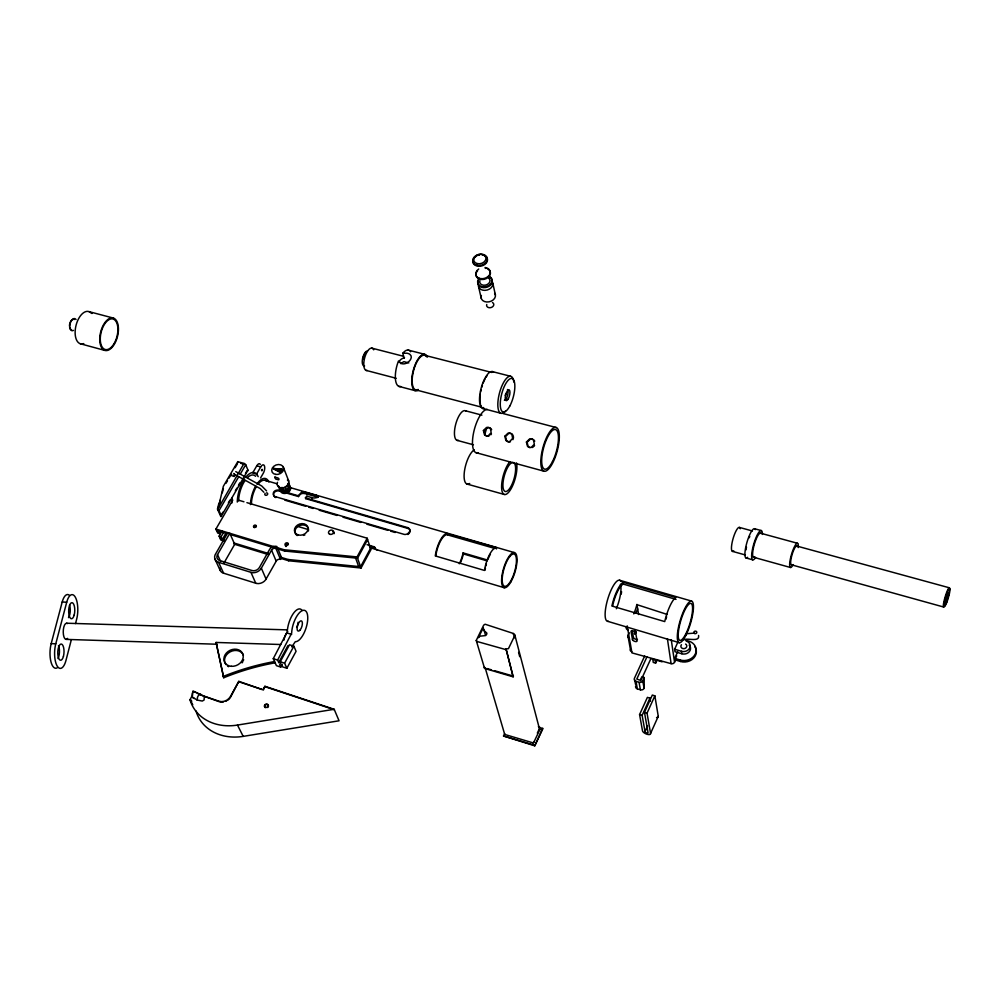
<?xml version="1.0" encoding="UTF-8"?>
<svg xmlns="http://www.w3.org/2000/svg" width="1000" height="1000" viewBox="0 0 1000 1000"><rect width="100%" height="100%" fill="white"/><g stroke="black" fill="none" stroke-linecap="round" stroke-linejoin="round"><path stroke-width="1.5" d="M283.95 492.312L298.475 496.55L301.988 492.325A4.188 1.262 7.7 0 1 303.175 492.125L303.65 492.137A4.138 0.775 11.1 0 1 307.288 492.825L316.163 495.4A4.15 0.787 11.1 0 1 318.3 496.388L318.363 496.538A4.188 1.275 7.8 0 1 318.087 497L317.863 497.125A4.188 1.725 4.2 0 1 316.363 497.688L315.875 497.8A4.15 2.138 0.2 0 1 312.663 497.825L306.9 496.175L305.438 497.863L305.75 498.663L407.762 528.387A4.237 3 -7.7 0 1 410.012 530.4L410.075 530.788A4.288 3.337 -14 0 1 409.663 532.55M306.9 496.175L305.763 498.65M317.85 497.438A4.15 0.787 11.1 0 0 316.038 496.712L307.15 494.137L307.288 492.825M312.038 499.025L312.162 497.7M316.025 496.712L316.163 495.4M539.725 729.862L514.788 634.862L513.237 634.237L513.612 633.55L485.075 624.225L483.675 625.163L476.238 640.462L484.588 668.438L513.162 676.838L506.025 648.85L508.413 648.713L514.95 635.212M537.325 733.088L539.3 728.938L540.05 729.2L533.475 743L505.075 734.55L504.65 733.65L503.525 735.987L534.75 745.837L542.85 728.787L538.375 726.663M484.263 667.763L484.387 667.013M513.55 437.525L512.925 439.675M283.925 640.15L284.425 638A9.012 3.7 -72.1 0 1 287.725 631.538M486.912 559.875L463.1 552.9L462.875 553.913A16.663 5.85 -73.6 0 1 459.3 563.775M192.475 692.975L192.55 695.125M404.162 358.062L402.788 353.275L406.863 353.2A6.513 3.65 -2.5 0 1 409.762 354.25C413.837 357.3 408.913 362.7 405.3 363.6A6.575 5.812 -42.7 0 1 400.438 363.062C397.325 360.938 402.388 358.075 404.525 357.75M667.337 614.487L636.862 604.637A19.1 5.2 -73.4 0 1 633.8 613.9M218.912 503.263L217.45 509.05L220.787 516.512A1.55 0.65 30.2 0 0 221.388 515.962L247.975 470.188L245.725 464.725A1.538 0.675 30.4 0 0 244.025 463.45L237.763 461.65L223.35 486.287L217.838 509.925M71.325 639.775L65.975 660.413A16.275 6.25 -87.8 0 1 57.213 666.125A16.275 6.25 -87.8 0 1 55.775 643.787L66.725 602.175A16.075 6.1 -88.3 0 1 75.25 597.05A16.075 6.1 -88.3 0 1 76.675 619.138L75.525 623.562M219.3 504.137L220.413 499.9M222.262 492.825L223.375 488.587M463.1 552.9L462.812 556.112A18.088 6.35 -73.6 0 1 460.462 562.612M57.375 667.725A16.262 6.275 -87.8 0 1 50.95 661.75A16.262 6.275 -87.8 0 1 51.188 643.637L62.188 602.05A16.075 6.138 -88.3 0 1 69.375 595.237M192.5 695.775L192 697.15L194.163 698.5M196.137 711.075L196.588 712.788A48.3 40.188 -26.3 0 0 243.2 736.375L339.05 720.788L334.175 709.287L237.475 725.075A48.738 40.4 -26.2 0 1 190.512 701.413L190.05 699.688L192 695.95L193 690.95L204.013 696.15L218.888 701.188A8.8 7.287 -26.9 0 0 230.425 696.513L238.812 681.35L263.4 689.95L264.925 686.275L263.175 689.475M632.475 639.575L631.062 631.5A2.462 1.125 22.9 0 1 633.138 630.85A2.462 1.125 22.9 0 1 635.662 632.75L637.05 640.825A2.45 1.113 22.9 0 1 634.987 641.45A2.45 1.113 22.9 0 1 632.475 639.575L633.4 637.438L632.225 630.7M650.575 733.425L658.263 716.325L654.862 695.85L652.312 695.05L644.475 712.337L648.05 732.725A1.625 0.675 24.3 0 1 646.675 732.925A1.625 0.675 24.3 0 1 645.062 731.775L642.125 715.375L649.938 698.15L647.4 697.362L639.575 714.575L642.513 730.875A4.363 1.812 24.3 0 0 646.912 734.225A4.363 1.812 24.3 0 0 650.575 733.425L647.038 713.138L654.862 695.85M694.663 646.488A11.75 9.975 -6.7 0 1 693.637 658.162A11.75 9.975 -6.7 0 1 680.375 661.475L674.9 659.825L674.688 658.35L677.738 651.6M674.9 659.825L676.737 655.788M627.175 625.862L631.975 652.9L671.112 663.662A2.712 2.312 -7.2 0 0 674.55 662.225L675.825 659.412M645.025 731.625L647.588 725.938M689.15 645.088A6.388 5.412 -6.7 0 1 689.312 651.688A6.388 5.412 -6.7 0 1 681.862 653.775L675.013 651.725L674.65 649.225L678.138 641.538M635.788 685.763A2.825 2.425 -8.6 0 0 637.35 688.875L640.4 689.812A2.825 2.425 -8.5 0 0 644.075 688.312L644.25 677.588L641.888 676.862L640.175 680.25L636.788 679.05L647.025 656.7M655.625 663.125L655.15 660.138L652.788 659.425L653.275 662.412L655.625 663.125L657.188 659.712M513.162 676.838L506.025 648.85M640.7 680.888L650.875 658.662L654 659.375M644.075 688.312L642.775 680.825L644.25 677.588M644.688 655.938L634.438 678.263A2.837 2.438 -8.7 0 0 636.013 681.375L637.35 688.875M635.8 612.962L637.675 608.925M631.763 651.675A2.537 2.163 -9.1 0 1 630.3 648.888L627.9 635.462L629.15 632.762M534.75 745.837L542.7 728.188M505.487 394.2L506.075 393.775L505.238 395.513M280.763 557.25L288.137 559.5L360.6 566.725L370.637 548.1L371.087 549.4L361.062 568.013L288.663 560.775L279.825 558.075M361.062 568.013L357.062 556.925L367.188 538.225L246.912 502.65M275.763 548.35L284.662 551.038L357.525 558.225L367.65 539.525L367.188 538.225M302.087 610.45A16.35 6.7 -72.3 0 0 293.238 613.65A16.35 6.7 -72.3 0 0 287.3 631.812L273.263 658.675L276.425 665.662L280.763 667.087L282.225 664.388M291.775 646.9L295.3 641.675A16.363 6.675 -72.3 0 0 307.113 623.925A16.363 6.675 -72.3 0 0 301.537 610.975A16.363 6.675 -72.3 0 0 291.65 633.2L277.613 660.1L278.712 662.537L280.887 663.25L280.225 661.762L289.5 644.775L293.863 646.175L296.075 651.3L286.85 668.263L282.512 666.838L281.837 665.362L279.675 664.65L280.763 667.087M286.85 668.263L284.587 663.188L293.863 646.175M278.712 662.537L287.987 645.575M227.662 700.263A8.787 7.287 -26.9 0 0 230.662 697L238.812 681.35M191.75 696.663L197.138 700.05L197.4 698.475A2.938 1.475 -57.6 0 1 198.388 695.612A2.938 1.475 -57.6 0 1 200.613 694.163L200.738 694.212M219.65 568.337A7.887 6.325 -24.1 0 0 222.85 572.962L256.625 583.488A7.938 6.412 -23.3 0 0 265.6 579.875L276.425 560.75A3.25 2.625 -22.5 0 1 280.475 559.362L281.512 557.513L277.5 547.863M227.812 532.688L215.1 554.837A7.95 6.338 -24.1 0 0 217.825 562.075L251.838 572.612A8 6.438 -23.3 0 0 260.875 568.962L271.812 549.738A3.275 2.625 -22.4 0 1 275.887 548.337L276.938 546.487A5.625 4.513 -22.4 0 0 269.562 549.462L259.375 567.525A5.637 4.537 -23.3 0 1 251.962 570.513L219.75 560.538A5.613 4.475 -24.1 0 1 217.512 554.612L229.8 533.288L234.7 544.312L224.05 562.888M278.725 470.9L279.3 469.412L274.85 468.837L278.725 470.9L279.3 469.412M281.875 470.037L282.113 469.162L273.475 468.775L280.5 472.45L280.825 471.875L279.163 470.863L279.938 469.513L281.875 470.037L279.938 469.513M279.275 471.15L280.05 469.8M280.5 472.45L280.712 471.587L279.163 470.863M273.587 469.05L273.812 468.175M232.787 500.025L215.912 529.075L217.725 533.075L219.7 533.675L221.175 531.125M223.85 541.013L220.912 540.112L219.112 536.15L222.075 531.05M258.2 476.65L256.6 474.038L260.712 466.912A5.45 2.413 -74.2 0 1 264.425 465.863A5.45 2.413 -74.2 0 1 263.275 473.25L260.538 477.987M226.188 532.712L222.3 539.438L221.088 536.75L224.037 531.65M252.675 472.9L256.788 465.788A5.438 2.425 -74.2 0 1 260.325 464.363M244.025 463.45L217.65 509.45A1.562 0.65 30.2 0 1 219.013 510.6L221.388 515.962M219.013 510.6L238.65 476.863M240.225 474.175L245.725 464.725M221.388 514.825L222.95 512.15M228.388 502.788L229.938 500.112M235.375 490.763L236.925 488.088M238.487 485.412L240.037 482.738M245.475 473.375L247.037 470.7A1.538 0.675 30.3 0 0 247.975 470.188M226.012 483.288L227.525 480.688M229.05 478.1L230.562 475.513M235.113 467.725L237.387 463.837M400.65 363.587L403.9 361.65L408.8 362.925M490.812 434.837L491.475 433.925M298.475 496.55L298.35 495.475L301.7 492.438M533.9 446.388L534.562 445.475M533.8 742.325L532.712 742.763M402.788 353.275L403.8 352.137A18.762 7.362 -75.6 0 1 409.012 350.312M193.113 691.637L195.738 692.45M533.4 446.8L532.1 447.562M407.825 534.5L408.25 534.188A4.288 3.588 -22.3 0 0 408.713 533.812M623.125 582.275L622.337 582.837A21.412 5.938 -73.4 0 0 612.4 603.85L611.9 606.013L664.737 621.587L665.25 619.4A21.637 5.487 -73.4 0 1 675.025 598.1L675.763 597.525L623.125 582.275L623.45 584.15L676.025 599.388M301.575 493.725L301.863 493.612A4.188 1.262 7.7 0 1 303.05 493.413L303.525 493.438A4.138 0.775 11.1 0 1 307.15 494.137M623.45 584.15L622.837 584.375A19.062 5.288 -73.4 0 0 612.587 606.075M496.138 547.525L495.288 547.762A18.212 6.1 -73.5 0 0 484.85 568.312L484.487 570.45L435.275 555.913L435.613 553.8A18.038 6.45 -73.6 0 1 446.2 533.525L496.138 547.525L496.512 548.938M275.012 477.113L277.838 477.938A2.288 1.275 10.1 0 1 278.812 478.675L278.95 479.062A2.288 1.275 10.1 0 1 278.587 479.85L275.788 479.087A2.288 0.637 46.9 0 1 274.95 477.9L274.812 477.55A2.288 0.637 46.9 0 1 274.962 477.088M687.163 633.675L694.488 633.112M683.838 639.8C687.025 637.6 700.025 642.65 698.575 635.438M62.188 602.05L66.725 602.175M66.65 623.225L287.275 629.875M275.138 662.812A231.863 203.025 -29.5 0 0 223.713 677.763L216.088 642.45L280.763 644.513M66.05 639.388L217.075 644.237M51.188 643.637L55.775 643.787M377.463 549.938L377.238 549.925A17.825 6.863 -73.7 0 1 374.525 546.9L367.062 544.688M495.025 548.5L446.8 534.663A16.612 5.938 -73.6 0 0 435.875 555.6M215.912 529.075L284.125 549.75L357.062 556.925M273.925 468.462L282.213 469.438M274.962 469.113L279.413 469.7M408.088 350.062L424.462 354.25M492.088 371.538L510.375 376.213M424.25 355.175L491.863 372.475M371.688 348.1L403.45 356.275M366.025 370.375L396.2 378.288M415.363 389.738L481.225 407.075M503.137 413.562L556.413 427.587A22.688 7.338 -74.7 0 1 552.75 462.85A22.688 7.338 -74.7 0 1 541.038 457.587A22.688 7.338 -74.7 0 1 556.413 427.587M398.775 386.35L415.1 390.65M482.463 408.387L500.675 413.188M465.412 410.763L481.925 415.138M89.075 311.65L113.588 318.137A16.738 8.713 -76.1 0 1 113.938 344.913A16.738 8.713 -76.1 0 1 99.725 339.663A16.738 8.713 -76.1 0 1 113.588 318.137M456.962 440.325L473.438 444.787M80.237 343.725L104.688 350.375M476.012 452.663L543.85 471.15M754.625 528.75L761.35 530.588M739.45 527.425L752.412 530.975M760.575 533.2L797.562 543.3M796.75 546.038L949.35 587.788M791.225 564.75L943.587 607M732.412 551.362L745.362 554.963M753.5 557.225L790.413 567.475M746.025 557.962L752.738 559.825M467 484.05L504.288 494.462M505.7 649.562L477.287 641.562L476.238 640.462M487.113 668.587L491.5 669.837M494.438 670.675L513.475 676.125M256.788 465.788L260.712 466.912M240.65 463.263L244.4 464.35M253.975 473.275L256.6 474.038M619.55 580.237L691.525 601.062M265.087 480.3L277.038 483.775M288.975 487.238L514.425 552.612M282.175 491.087L279.262 490.238L279.587 491.05A4.138 2.85 -10.7 0 0 275.938 491.3L275.487 491.512A4.175 3.175 -17.5 0 0 274.012 492.925A4.175 3.413 -26.1 0 0 273.6 494.775L273.675 495.25A4.138 3.562 -37.2 0 0 274.3 496.512M286.537 492.35L298.163 495.737M305.438 497.863L407.5 527.575A4.25 3 -7.7 0 1 409.75 529.587L409.825 530A4.288 3.337 -14 0 1 409.412 531.75A4.288 3.588 -22.3 0 1 408.038 533.362L407.575 533.688A4.25 3.75 -33.4 0 1 403.913 534.312L275.562 496.737A4.138 3.562 -37.2 0 1 273.35 494.438L273.275 493.975A4.175 3.413 -26.1 0 1 273.688 492.137A4.175 3.175 -17.5 0 1 275.138 490.725L275.613 490.487A4.138 2.85 -10.7 0 1 279.262 490.238M284.837 500.163L305.712 506.287M308.7 507.163L313.175 508.462M319.15 510.213L337.05 515.462M343.013 517.2L360.913 522.45M366.875 524.2L387.762 530.312M390.75 531.188L395.225 532.5M463.387 553.925L487.188 560.9M238 500.025L243.938 501.775M369.263 545.95L375.213 547.725M685.95 640.263L688.688 641.062A11.762 9.988 -6.7 0 1 695.387 653.812A11.762 9.988 -6.7 0 1 680.163 660L674.688 658.35M297.512 526.35L307.962 529.462M370.037 547.725L504.3 587.725M607.587 621.3L679.325 642.688M503.525 735.987L534.587 745.238M674.65 649.225L681.513 651.287A6.4 5.425 -6.8 0 0 689.788 647.925A6.4 5.425 -6.8 0 0 686.15 641.012M357.525 558.225L355.438 557.6L358.525 566.1L360.6 566.725M656.688 660.188L662.087 661.825M216.5 530.375L226.875 533.513M229.838 534.412L272.8 547.45M219.112 536.15L221.088 536.75M220.338 538.837L224.75 540.188M233.6 542.875L268.975 553.663M234.163 544.15L268.038 554.487M636.013 681.375L639.075 682.325A2.85 2.438 -8.6 0 0 642.775 680.825M644.475 712.337L647.038 713.138M639.575 714.575L642.125 715.375M287.312 633.05L291.65 634.438M273.263 658.675L277.613 660.1M280.225 661.762L284.587 663.188M264.925 686.275L334.175 709.287M265.15 686.75L334.387 709.762M239.05 681.838L261.975 689.475M200.387 694.9L219.137 701.663A8.787 7.287 -26.9 0 0 223.438 701.975M197.138 700.05L202.275 701.062L204.112 700L204.262 696.625M274.85 468.837L278.612 470.613M273.475 468.775L280.387 472.175M199.688 694.513L198.225 693.713M235.775 471.637L261.775 486.025L266.575 490.913M197.05 693.062L197.938 693.55M234.638 474.412L260.212 488.575L263.863 492.25M485.65 668.162L485.125 667.625L504.588 734.013M283.238 489.425L283.425 490.45L281.85 489.525M399.212 362.025L398.512 360.938L397.75 362.987A18.762 7.362 -75.6 0 0 400.725 386.463M534.763 441.2L534.175 440.325A4.288 3.9 -39.2 0 0 530.225 439.275L527.1 442.312L528.15 446.5A4.263 3.975 82.4 0 0 530 447.6M491.662 429.688L491.1 428.825A4.237 3.837 -41.1 0 0 487.212 427.788L484.125 430.8L485.163 434.963A4.237 3.912 83 0 0 489.038 436M190.05 699.688L192.763 704.75M237.475 725.075L243.2 736.375M216.088 642.45L223.713 677.763M218.612 562.375L223.637 573.263M214.938 559.062L219.975 569.963M217.512 554.612L220.65 561.438M218.475 530.975L219.7 533.675M250.975 572.4L255.775 583.288M261.363 568.212L266.087 579.125M271.55 550.138L276.175 561.138M237.763 461.65L238.137 462.537M275.887 548.337L280.475 559.362M284.125 549.75L284.662 551.038M288.137 559.5L288.663 560.775M275.562 496.737L275.887 497.55A4.138 3.562 -37.2 0 1 274.625 496.863M288.637 490.925L288.288 491.55M283.35 467.212L288.688 480.925M513.462 436.425L512.55 434.55A4.263 3.875 -40.2 0 0 508.638 433.512L505.525 436.538L506.562 440.7A4.25 3.95 82.7 0 0 510.475 441.75M367.562 539.688L370.562 548.263M407.5 527.575L407.762 528.387M447.088 533.3L447.5 534.712M483.775 629.1L485.425 634.888M513.612 633.55L514.75 637.888M518.575 652.362L519.725 656.7M191.3 700.15L191.675 701.525M478.587 286.762L481.262 298.4M492.837 283.387L495.425 295.038M634.712 679.762L635.513 684.262M639.075 682.325L640.4 689.812M649.938 698.15L650.438 701.137M636.925 604.4L638.625 614.538M667.387 638.663L671.112 663.662M671.25 639.675L674.55 662.225M680.163 660L680.375 661.475M681.513 651.287L681.862 653.775M233.713 473.525A1.538 1.2 -22.5 0 1 234.338 475.112A1.538 1.2 -22.5 0 1 232.312 475.925A1.538 1.2 -22.5 0 1 231.688 474.338M234.412 474.562A1.538 1.2 -22.5 0 1 234.887 475.35M234.488 476.3A1.538 1.2 -22.5 0 1 234.188 476.55M478.15 452.65A22.387 7.925 -74.8 0 1 473.65 432.425A22.387 7.925 -74.8 0 1 487.325 409.438M458.462 440.325A15.388 5.587 -74.9 0 1 455.662 424.425A15.388 5.587 -74.9 0 1 466.05 411.175M484.862 434.8A12.8 4.487 -74.8 0 1 486.7 428.4M507.463 389.5A5.637 1.963 -75.2 0 1 507.488 395.6A5.637 1.963 -75.2 0 1 504.387 400.238M505.487 411.037A19.137 6.65 -75.2 0 1 497.825 405.15A19.137 6.65 -75.2 0 1 504.963 380.275A19.137 6.65 -75.2 0 1 513.812 382.038M484.263 408.462A19.075 6.775 -75.3 0 1 481.075 388.4A19.075 6.775 -75.3 0 1 493.7 372.325M483.537 407.65A18.113 6.438 -75.3 0 1 482.725 407.463M481.337 406.213A18.113 6.438 -75.3 0 1 480.812 405.15M480.4 403.837A18.113 6.438 -75.3 0 1 480.262 394.263M480.625 391.987A18.113 6.438 -75.3 0 1 481.112 389.663M481.725 387.362A18.113 6.438 -75.3 0 1 482.425 385.1M483.225 382.912A18.113 6.438 -75.3 0 1 485.025 378.975M486.012 377.275A18.113 6.438 -75.3 0 1 487.025 375.8M418.175 389.45A17.875 6.887 -75.5 0 1 413.512 370.863A17.875 6.887 -75.5 0 1 426.6 356.763M418.062 390.35A18.825 7.25 -75.5 0 1 413.475 369.588A18.825 7.25 -75.5 0 1 427.537 357.062M409.85 350.875A18.762 7.362 -75.6 0 1 410.588 351.737M367.262 370.475A11.513 4.7 -75.7 0 1 364.988 356.712A11.513 4.7 -75.7 0 1 373.713 349.837M363.4 364.475A6.775 2.775 -75.7 0 1 362.962 363.55M362.875 359.075A6.775 2.775 -75.7 0 1 363.525 356.512M363.825 355.7A6.775 2.775 -75.7 0 1 364.538 354.237M364.925 353.612A6.775 2.775 -75.7 0 1 365.325 353.062M365.737 352.612A6.775 2.775 -75.7 0 1 366.562 352.013M364.588 365.95A7.725 3.162 -75.7 0 1 362.55 358.663A7.725 3.162 -75.7 0 1 367.55 350.938M298.075 622.263A5.375 2.2 -72.3 0 1 296.613 627.413M243.625 659.613A9.988 8.225 -25.7 0 1 243.275 660.725M242.75 661.812A9.988 8.225 -25.7 0 1 242.087 662.85M228.575 666.675A9.988 8.225 -25.7 0 1 227.587 666.1M225.987 664.613A9.988 8.225 -25.7 0 1 230.15 651.85A9.988 8.225 -25.7 0 1 243.425 655.25M223.088 676.513A232.1 203.162 -29.5 0 1 274.562 661.538M69.588 605.1A8.037 3.062 -88.3 0 1 68.487 617.65M58.487 645.638A8.137 3.137 -87.8 0 1 58.012 658.5M67.625 638.387A8.088 3.088 -88.1 0 1 63.238 632.188A8.088 3.088 -88.1 0 1 67.438 623.562M513.462 462.537A15.062 5.088 -74.4 0 1 511.575 485.25A15.062 5.088 -74.4 0 1 502.95 483.825A15.062 5.088 -74.4 0 1 512.812 462.425M516.525 462.962A18.175 6.138 -74.4 0 1 510.75 489.325A18.175 6.138 -74.4 0 1 501.6 487.8A18.175 6.138 -74.4 0 1 509.762 461.838M469.7 483.488A18.038 6.4 -74.5 0 1 464.425 471.388A18.038 6.4 -74.5 0 1 474.25 449.837M627.888 629.913A2.587 2.175 -9.3 0 1 626.413 627.112M629.375 638.25A2.562 2.175 -9.2 0 1 627.9 635.462M665.938 619.225A19.25 4.888 -73.4 0 1 666.612 616.788M608.413 621.275A21.4 5.987 -73.4 0 1 608.038 598.162A21.4 5.987 -73.4 0 1 620.85 581.3M621.575 591.675A21.4 5.987 -73.4 0 1 621.213 594.138M620.462 584.362A19.038 5.325 -73.4 0 1 616.337 608.75M636.325 631.625A2.9 0.775 -73.2 0 1 634.65 634.237A2.9 0.775 -73.2 0 1 635.025 630.65M637.45 639.388A2.45 1.113 22.9 0 1 635.013 638.975A2.45 1.113 22.9 0 1 633.4 637.438M686.525 645.037A2.95 2.5 -6.8 0 1 685.475 648.175A2.95 2.5 -6.8 0 1 681.7 647.95A2.95 2.5 -6.8 0 1 681.462 644.737M685.575 644.062A2.95 2.5 -6.8 0 1 686.137 644.5M266.488 492.85A1.5 1.188 -21.9 0 1 267.613 494.3A1.5 1.188 -21.9 0 1 265.512 495.238A1.5 1.188 -21.9 0 1 265.113 493.462M238.688 484.45A1.475 1.163 -22.5 0 1 238.6 485.913M288.512 482.9A5.387 4.25 -21.2 0 1 285.712 489.787A5.387 4.25 -21.2 0 1 278.863 486.788M287.562 479.412A6.075 4.787 -21.2 0 1 287.613 485.712A6.075 4.787 -21.2 0 1 280.125 487.863A6.075 4.787 -21.2 0 1 277.488 482.3M285.75 488.525A3.95 3.113 -21.2 0 1 285.287 488.738M288.525 486.438A3.938 3.113 -21.2 0 1 285.938 490.4A3.938 3.113 -21.2 0 1 281.288 489.35M288.2 483.413A5.4 4.25 -21.2 0 1 287.387 485.087M286.962 485.6A5.4 4.25 -21.2 0 1 286.462 486.062M285.912 486.475A5.4 4.25 -21.2 0 1 284.675 487.125M283.312 487.525A5.4 4.25 -21.2 0 1 281.288 487.55M279.525 486.912A5.4 4.25 -21.2 0 1 279.05 486.562M278.637 486.163A5.4 4.25 -21.2 0 1 278.3 485.7M287.475 480.238A5.4 4.25 -21.2 0 1 287.8 480.688M288.263 483.812A5.375 4.25 -21.2 0 1 287 491.15A5.375 4.25 -21.2 0 1 279.513 488.438M289.35 485.712A5.375 4.237 -21.2 0 1 289.4 491.3A5.375 4.237 -21.2 0 1 282.775 493.2A5.375 4.237 -21.2 0 1 280.425 488.263M288.337 485.087A5.375 4.237 -21.2 0 1 288.875 485.363M283.438 469.263A2.288 0.65 47 0 1 283.85 469.913L283.988 470.262A2.288 0.65 47 0 1 284.012 470.562M254.088 527.5A1.438 1.137 -22.7 0 1 256.388 526.575M297.175 535.575A7 5.6 -21.3 0 1 299.613 525.538A7 5.6 -21.3 0 1 308.425 531.038M334.1 533.125A2.625 2.112 -20.4 0 1 334.062 533.688M332.688 531.5A2.625 2.112 -20.4 0 1 333.975 532.587M285.975 546.575A1.688 1.35 -22 0 1 286.062 544.612A1.688 1.35 -22 0 1 288.375 544.375M245.925 477.013A21.725 9.688 -73.8 0 1 257.45 475.163M237.275 502.075A21.725 9.688 -73.8 0 1 244.525 478.875M247.5 477.587A19.163 8.55 -73.8 0 1 255.6 476.275M238.6 501.062A19.163 8.55 -73.8 0 1 244.988 480.613M231.962 502.938A21.7 9.725 -73.8 0 1 232.037 497.887M258.325 483.825A17.387 7.65 -73.8 0 1 266.737 481.337M251.412 503.85A17.387 7.65 -73.8 0 1 256.15 487.013M256.887 484.075A19.212 8.462 -73.8 0 1 268.863 482.05M250.475 504.575A19.212 8.462 -73.8 0 1 255.712 485.95M409.412 533A4.288 3.588 -22.3 0 1 409.087 533.425M485.062 570.112A16.775 5.625 -73.5 0 1 485.412 568.05M485.863 565.938A16.775 5.625 -73.5 0 1 486.425 563.812M487.825 559.65A16.775 5.625 -73.5 0 1 490.412 554.2M303.512 535.4A5.188 4.175 -21.3 0 1 304.812 535.025M658.263 716.325A4.35 1.837 24.2 0 1 657.638 717.337M656.963 717.5A4.35 1.837 24.2 0 1 656.55 717.513M83.775 343.587A16.65 8.85 -76.2 0 1 75.713 326.825A16.65 8.85 -76.2 0 1 90.125 312.188M73.463 330.412A6.25 3.35 -76.2 0 1 70.025 323.925A6.25 3.35 -76.2 0 1 76.062 319.513M69.475 326.163A5.275 2.825 -76.2 0 1 71.05 320.825A5.275 2.825 -76.2 0 1 74.237 319.513M71.475 329.588A5.275 2.825 -76.2 0 1 71.112 329.513M70.462 329.087A5.275 2.825 -76.2 0 1 69.612 327.362M91.013 313.212A15.675 8.312 -76.2 0 1 92.062 313.463M494.588 293.05A7.287 5.5 -14.2 0 1 489.012 301.85A7.287 5.5 -14.2 0 1 481.375 295.5M484.812 255.763A7.438 5.537 -14.3 0 1 486.262 263.125A7.438 5.537 -14.3 0 1 476.613 265.925A7.438 5.537 -14.3 0 1 473.5 259.05M473.95 258.35A7.438 5.537 -14.3 0 1 475.163 257.087M475.9 256.537A7.438 5.537 -14.3 0 1 476.712 256.062M478.5 255.35A7.438 5.537 -14.3 0 1 479.45 255.125M482.287 255.012A7.438 5.537 -14.3 0 1 484.038 255.425M485.087 267.488A7.388 5.525 -14.2 0 1 489.363 275.125A7.388 5.525 -14.2 0 1 478.162 277.787A7.388 5.525 -14.2 0 1 478.738 269M492.45 302.538A3.625 2.737 -14.1 0 1 493.25 306.062A3.625 2.737 -14.1 0 1 488.738 307.613A3.625 2.737 -14.1 0 1 486.763 304.488M489.6 277.2A7.35 5.525 -14.2 0 1 491.037 284.525A7.35 5.525 -14.2 0 1 481.488 287.288A7.35 5.525 -14.2 0 1 478.4 280.438M488.65 276.075A7.362 5.525 -14.2 0 1 490.863 283.75A7.362 5.525 -14.2 0 1 480.513 286.212A7.362 5.525 -14.2 0 1 479.225 278.325M491.5 280.825A7.338 5.513 -14.2 0 1 487.312 289.988A7.338 5.513 -14.2 0 1 478.488 284.6M487.775 269.025A7.388 5.525 -14.2 0 1 489.212 276.35A7.388 5.525 -14.2 0 1 479.625 279.137A7.388 5.525 -14.2 0 1 476.538 272.275M476.987 271.588A7.388 5.525 -14.2 0 1 477.537 270.925M485.262 268.275A7.388 5.525 -14.2 0 1 486.15 268.425M489.375 278.875A5.213 3.912 -14.2 0 1 485.375 285.138A5.213 3.912 -14.2 0 1 479.913 280.637M488.587 278.125A5.213 3.912 -14.2 0 1 489.012 278.475M733.737 550.837A12.475 2.938 -73.9 0 1 733.162 538.325A12.475 2.938 -73.9 0 1 740.225 528.775M791.812 564.612A9.762 2.05 -73.8 0 1 792.075 554.625A9.762 2.05 -73.8 0 1 797.15 546.562M754.788 556.675A12.525 2.837 -73.9 0 1 753.938 545.737A12.525 2.837 -73.9 0 1 760.888 533.45M793.2 564.6A12.613 2.637 -73.8 0 1 789.7 563.237A12.613 2.637 -73.8 0 1 794.762 546.125A12.613 2.637 -73.8 0 1 798.238 547.575M746.038 549.862A12.512 2.862 -73.9 0 1 746.475 547.013M749.2 537.775A12.512 2.862 -73.9 0 1 749.762 536.425M747.613 557.3A15.225 3.487 -73.9 0 1 746.762 543.025A15.225 3.487 -73.9 0 1 755.312 529.612M944.312 606.487A10.037 1.412 -73.5 0 1 943.825 602.062A10.037 1.412 -73.5 0 1 947.712 589.888A10.037 1.412 -73.5 0 1 949.538 590.163M949.237 592.05A10.037 1.412 -73.5 0 1 948.462 595.5M948.125 596.75A10.037 1.412 -73.5 0 1 946.562 601.613M946.15 602.7A10.037 1.412 -73.5 0 1 944.625 606M755.588 557.525A15.25 3.45 -73.9 0 1 751.725 554.163A15.25 3.45 -73.9 0 1 757.562 534.375A15.25 3.45 -73.9 0 1 762.4 534.425M265.25 707.625A1.963 1.65 -25.7 0 1 265.25 705.125A1.963 1.65 -25.7 0 1 268.05 705A1.963 1.65 -25.7 0 1 267.575 707.525M226.675 700.863A8.787 7.287 -26.9 0 1 225.625 701.35M192.65 692.487A2.037 0.9 -71.1 0 1 193.125 691.65M483.125 628.325L483.7 630.262L486.825 633.062A3.062 2.575 -15.8 0 1 485.562 635.575L480.05 636.175L478.312 637.7L483.363 627.65L483.125 628.325M261.55 470.213C262.162 472.638 262.838 467.225 261.55 470.213M483.413 430.513L484.438 434.675A4.237 3.912 83 0 0 488.325 435.712L491.175 432.6L490.375 428.537A4.25 3.837 -41.1 0 0 486.5 427.5L483.413 430.513M504.825 436.25L505.863 440.425A4.25 3.95 82.7 0 0 509.775 441.475L512.663 438.35L511.85 434.263A4.263 3.875 -40.2 0 0 507.925 433.225L504.825 436.25M526.425 442.038L527.463 446.225A4.275 3.987 82.4 0 0 531.413 447.287L534.325 444.15L533.5 440.05A4.288 3.9 -39.2 0 0 529.55 438.988L526.425 442.038M289.913 488.675L289.688 489.55L289.913 488.675M509.787 556.538L508.85 557.812A16.838 5.513 -73.5 0 0 503.237 585.188A16.838 5.513 -73.5 0 0 515.413 568.638A16.838 5.513 -73.5 0 0 509.787 556.538M552.513 461.55A20.525 6.637 -74.7 0 0 555.812 429.675A20.525 6.637 -74.7 0 0 541.9 456.825A20.525 6.637 -74.7 0 0 552.513 461.55M508.363 398.688A5.65 1.963 -75.2 0 0 509.137 389.837A5.65 1.963 -75.2 0 0 505.25 397.225A5.65 1.963 -75.2 0 0 508.363 398.688M509.9 405.85A17.325 6 -75.2 0 0 512.362 378.625A17.325 6 -75.2 0 0 500.4 401.213A17.325 6 -75.2 0 0 509.9 405.85M300.262 629.825A5.387 2.2 -72.3 0 0 301.725 621.062A5.387 2.2 -72.3 0 0 297.225 627.062A5.387 2.2 -72.3 0 0 300.262 629.825M231.45 666.312A10 8.225 -25.7 0 0 242.825 653.975A10 8.225 -25.7 0 0 226.462 652.95A10 8.225 -25.7 0 0 231.45 666.312M74.2 614.975A8.037 3.05 -88.3 0 0 72.038 602.675A8.037 3.05 -88.3 0 0 68.925 614.475A8.037 3.05 -88.3 0 0 74.2 614.975M63.438 656.338A8.137 3.125 -87.8 0 0 61.212 644.025A8.137 3.125 -87.8 0 0 58.038 656.1A8.137 3.125 -87.8 0 0 63.438 656.338M685.775 635.538A21.688 5.362 -73.3 0 0 692.163 601.413A21.688 5.362 -73.3 0 0 678.2 628.65A21.688 5.362 -73.3 0 0 685.775 635.538M685.75 634.025A19.3 4.775 -73.3 0 0 691.413 603.663A19.3 4.775 -73.3 0 0 679 627.925A19.3 4.775 -73.3 0 0 685.75 634.025M275.675 474.425A6.125 4.8 -21.2 0 0 283.55 467.812A6.125 4.8 -21.2 0 0 273.8 466.287A6.125 4.8 -21.2 0 0 275.675 474.425M254.587 527.463A1.438 1.15 -22.6 0 0 256.225 525.737A1.438 1.15 -22.6 0 0 253.863 525.625A1.438 1.15 -22.6 0 0 254.587 527.463M298.15 534.938A7 5.613 -21.3 0 0 308.05 528.225A7 5.613 -21.3 0 0 297.475 525.087A7 5.613 -21.3 0 0 298.15 534.938M329.913 534.338A2.625 2.112 -20.4 0 0 333.625 531.812A2.625 2.112 -20.4 0 0 329.637 530.638A2.625 2.112 -20.4 0 0 329.913 534.338M286.175 545.575A1.688 1.35 -22 0 0 288.25 543.663A1.688 1.35 -22 0 0 285.525 543.312A1.688 1.35 -22 0 0 286.175 545.575M510.812 581.987A18.275 5.975 -73.5 0 0 515.138 552.95A18.275 5.975 -73.5 0 0 502 575.525A18.275 5.975 -73.5 0 0 510.812 581.987M694.438 633.438A1.5 1.262 -6.4 0 0 696.812 632.475A1.5 1.262 -6.4 0 0 694.712 631.25A1.5 1.262 -6.4 0 0 694.438 633.438M113.663 344.288A15.75 8.2 -76.1 0 0 113.325 319.1A15.75 8.2 -76.1 0 0 100.275 339.35A15.75 8.2 -76.1 0 0 113.663 344.288M477.013 265.287A7.45 5.537 -14.3 0 0 487.312 258.45A7.45 5.537 -14.3 0 0 475.7 255.75A7.45 5.537 -14.3 0 0 477.013 265.287M477.312 263.612A6.238 4.65 -14.3 0 0 485.95 257.887A6.238 4.65 -14.3 0 0 476.225 255.613A6.238 4.65 -14.3 0 0 477.312 263.612M946.862 600.25A5.075 0.712 -73.5 0 0 948.487 592.688A5.075 0.712 -73.5 0 0 945.725 599.7A5.075 0.712 -73.5 0 0 946.862 600.25M946.7 602.6A9.475 1.338 -73.5 0 0 949.75 588.475A9.475 1.338 -73.5 0 0 944.613 601.55A9.475 1.338 -73.5 0 0 946.7 602.6M265.9 707.45A1.963 1.65 -25.7 0 0 268.137 705A1.963 1.65 -25.7 0 0 264.9 704.762A1.963 1.65 -25.7 0 0 265.9 707.45"/></g></svg>
